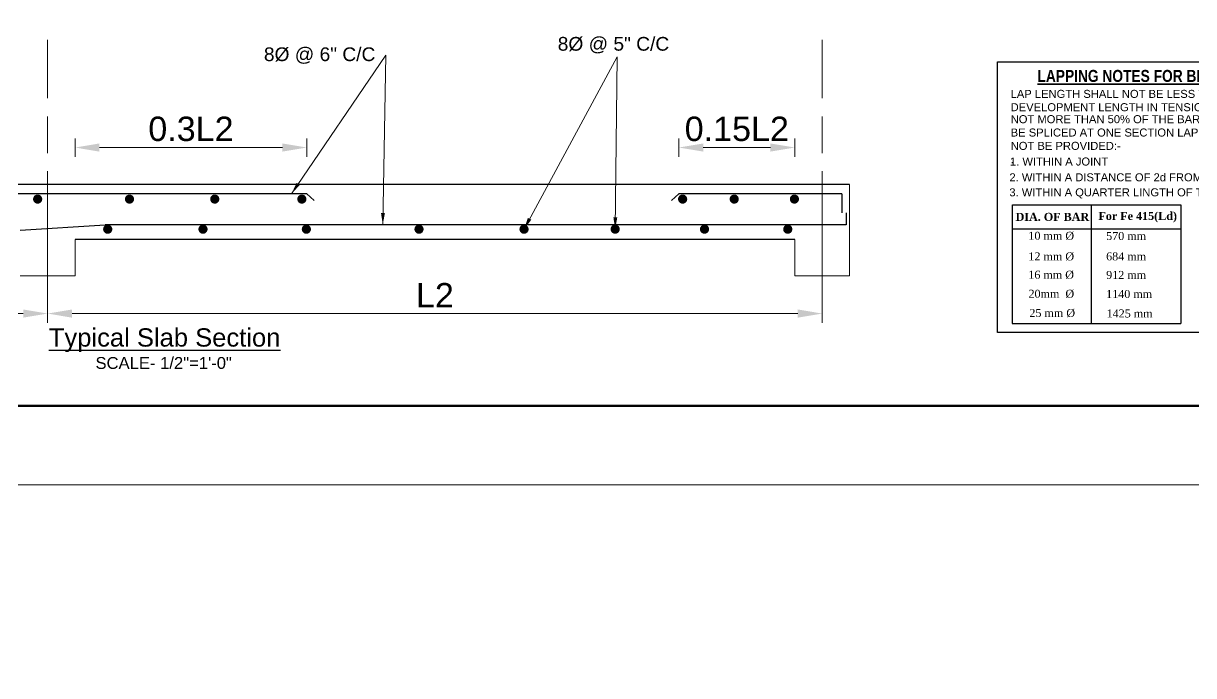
# Model space of a CAD drawing. Header units: inches. Extents: x -12071822 to 12321209, y -1222525 to 1319227.
# Drawn here: x 128551 to 129318, y 47979 to 48407 of the extents above; entities that cross this region are included whole.
import ezdxf
from ezdxf.enums import TextEntityAlignment as Align

# ---------------------------------------------------------------- set-up
doc = ezdxf.new("R2010")
doc.units = ezdxf.units.IN
doc.header["$MEASUREMENT"] = 0
doc.header["$PDMODE"] = 35
doc.linetypes.add('ACAD_ISO08W100', pattern=[36, 24, -3, 6, -3])
doc.layers.add('Beam', color=170, linetype='Continuous')
for name, color, linetype, lineweight in [('BORDER', 7, 'Continuous', 60), ('D-DIM', 5, 'Continuous', 18), ('Dimension', 130, 'Continuous', 9), ('DIMSTR', 5, 'Continuous', 13), ('ele light', 7, 'Continuous', 25), ('OUTLINE', 1, 'Continuous', 25), ('rcc bar', 2, 'Continuous', 20), ('RCC LINE', 200, 'Continuous', 18), ('sxdcf', 8, 'ACAD_ISO08W100', 20), ('TEX', 210, 'Continuous', 25), ('TEXT', 255, 'Continuous', 35), ('Window', 3, 'Continuous', 0), ('Windows', 151, 'Continuous', 15)]:
    doc.layers.add(name, color=color, linetype=linetype, lineweight=lineweight)
doc.styles.get("Standard").update_dxf_attribs({"font": 'arial.ttf'})
doc.dimstyles.new('Copy of Niranjan', dxfattribs={"dimtxt": 4, "dimasz": 4, "dimexe": 1.5, "dimexo": 0, "dimgap": 1, "dimtad": 1, "dimdec": 0, "dimzin": 0, "dimdsep": 46, "dimlunit": 3, "dimtxsty": 'Standard', "dimcen": 0.09, "dimclrd": 7, "dimclre": 256, "dimclrt": 7, "dimadec": 0, "dimazin": 0, "dimtfac": 0.333333, "dimtdec": 0, "dimtmove": 1, "dimatfit": 1, "dimfxl": 1.5, "dimfxlon": 1, "dimtolj": 1, "dimtzin": 0, "dimlwd": -1, "dimlwe": -1, "dimarcsym": 0})
doc.dimstyles.new('dim stirrups', dxfattribs={"dimscale": 0.04, "dimtxt": 60, "dimasz": 48.5, "dimexe": 19.6875, "dimexo": 0, "dimgap": 18.3125, "dimtad": 1, "dimdec": 0, "dimzin": 0, "dimdsep": 46, "dimlunit": 3, "dimtxsty": 'Standard', "dimcen": 0.15, "dimdle": 0.15, "dimclrd": 256, "dimclrt": 1, "dimazin": 1, "dimtfac": 1, "dimtdec": 0, "dimtofl": 0, "dimtmove": 1, "dimatfit": 2, "dimfxl": 19.6875, "dimfxlon": 1, "dimtolj": 1, "dimtzin": 0, "dimlwd": -1, "dimlwe": -1, "dimarcsym": 0})

# ---------------------------------------------------------------- blocks, each defined once
blk = doc.blocks.new('*D794')
at = {"layer": 'Defpoints', "color": 0, "transparency": 16777216}
for p in [(19703.45, -9814.79), (19703.45, -9822.36), (19665.45, -9829.86)]:
    blk.add_point(p, dxfattribs=at)
at = {"layer": 'Dimension', "transparency": 16777216}
for p, q in [((19665.45, -9816.29), (19665.45, -9813.29)), ((19703.45, -9816.29), (19703.45, -9813.29))]:
    blk.add_line(p, q, dxfattribs=at)
at = {"layer": 'Dimension', "color": 7, "transparency": 16777216}
blk.add_line((19669.45, -9814.79), (19699.45, -9814.79), dxfattribs=at)
for points in [[(19669.45, -9814.12), (19669.45, -9815.46), (19665.45, -9814.79)], [(19699.45, -9814.12), (19699.45, -9815.46), (19703.45, -9814.79)]]:
    blk.add_solid(points, dxfattribs=at)
at = {"layer": 'Dimension', "color": 7, "transparency": 16777216, "insert": (19684.45, -9811.75), "char_height": 4, "attachment_point": 5}
blk.add_mtext('\\A1;0.3L2', dxfattribs=at)
blk = doc.blocks.new('*D795')
at = {"layer": 'Defpoints', "color": 0, "transparency": 16777216}
for p in [(19783.45, -9814.79), (19764.45, -9822.36), (19783.45, -9829.86)]:
    blk.add_point(p, dxfattribs=at)
at = {"layer": 'Dimension', "transparency": 16777216}
for p, q in [((19764.45, -9816.29), (19764.45, -9813.29)), ((19783.45, -9816.29), (19783.45, -9813.29))]:
    blk.add_line(p, q, dxfattribs=at)
at = {"layer": 'Dimension', "color": 7, "transparency": 16777216}
blk.add_line((19768.45, -9814.79), (19779.45, -9814.79), dxfattribs=at)
for points in [[(19768.45, -9814.12), (19768.45, -9815.46), (19764.45, -9814.79)], [(19779.45, -9814.12), (19779.45, -9815.46), (19783.45, -9814.79)]]:
    blk.add_solid(points, dxfattribs=at)
at = {"layer": 'Dimension', "color": 7, "transparency": 16777216, "insert": (19773.95, -9811.75), "char_height": 4, "attachment_point": 5}
blk.add_mtext('\\A1;0.15L2', dxfattribs=at)
blk = doc.blocks.new('*D790')
at = {"layer": 'Defpoints', "color": 0, "transparency": 16777216}
for p in [(19572.34, -9826.03), (19660.95, -9826.03), (19660.95, -9842.03)]:
    blk.add_point(p, dxfattribs=at)
at = {"layer": 'Dimension', "transparency": 16777216}
for p, q in [((19572.34, -9840.53), (19572.34, -9843.53)), ((19660.95, -9840.53), (19660.95, -9843.53))]:
    blk.add_line(p, q, dxfattribs=at)
at = {"layer": 'Dimension', "color": 7, "transparency": 16777216}
blk.add_line((19576.34, -9842.03), (19656.95, -9842.03), dxfattribs=at)
for points in [[(19576.34, -9841.36), (19576.34, -9842.7), (19572.34, -9842.03)], [(19656.95, -9841.36), (19656.95, -9842.7), (19660.95, -9842.03)]]:
    blk.add_solid(points, dxfattribs=at)
at = {"layer": 'Dimension', "color": 7, "transparency": 16777216, "insert": (19616.64, -9839.02), "char_height": 4, "attachment_point": 5}
blk.add_mtext('\\A1;L1', dxfattribs=at)
blk = doc.blocks.new('*D791')
at = {"layer": 'Defpoints', "color": 0, "transparency": 16777216}
for p in [(19660.95, -9826.03), (19787.95, -9826.03), (19787.95, -9842.03)]:
    blk.add_point(p, dxfattribs=at)
at = {"layer": 'Dimension', "transparency": 16777216}
for p, q in [((19660.95, -9840.53), (19660.95, -9843.53)), ((19787.95, -9840.53), (19787.95, -9843.53))]:
    blk.add_line(p, q, dxfattribs=at)
at = {"layer": 'Dimension', "color": 7, "transparency": 16777216}
blk.add_line((19664.95, -9842.03), (19783.95, -9842.03), dxfattribs=at)
for points in [[(19664.95, -9841.36), (19664.95, -9842.7), (19660.95, -9842.03)], [(19783.95, -9841.36), (19783.95, -9842.7), (19787.95, -9842.03)]]:
    blk.add_solid(points, dxfattribs=at)
at = {"layer": 'Dimension', "color": 7, "transparency": 16777216, "insert": (19724.45, -9839.02), "char_height": 4, "attachment_point": 5}
blk.add_mtext('\\A1;L2', dxfattribs=at)
blk = doc.blocks.new('dx')
at = {"layer": 'Beam'}
for p, q in [((19792.45, -9820.86), (19567.84, -9820.86)), ((19783.45, -9829.86), (19665.45, -9829.86))]:
    blk.add_line(p, q, dxfattribs=at)
at = {"layer": 'ele light', "lineweight": 30, "ltscale": 0.05}
for p, q in [((19703.45, -9822.36), (19629.45, -9822.36)), ((19703.45, -9822.36), (19704.65, -9823.47)), ((19764.45, -9822.36), (19763.24, -9823.47)), ((19791.16, -9822.36), (19764.45, -9822.36)), ((19791.16, -9822.36), (19791.16, -9825.51)), ((19791.88, -9825.51), (19791.88, -9827.46)), ((19656.45, -9828.36), (19670.4, -9827.46)), ((19791.88, -9827.46), (19670.4, -9827.46)), ((19769, -9828.32), (19768.97, -9828.36))]:
    blk.add_line(p, q, dxfattribs=at)
at = {"layer": 'rcc bar', "ltscale": 0.009, "const_width": 0.75}
for points in [[(19658.94, -9823.25, 1), (19659.69, -9823.25, 1)], [(19674, -9823.25, 1), (19674.75, -9823.25, 1)], [(19687.98, -9823.25, 1), (19688.73, -9823.25, 1)], [(19702.26, -9823.25, 1), (19703.01, -9823.25, 1)], [(19764.69, -9823.25, 1), (19765.44, -9823.25, 1)], [(19773.15, -9823.25, 1), (19773.9, -9823.25, 1)], [(19783.02, -9823.25, 1), (19783.77, -9823.25, 1)], [(19670.43, -9828.19, 1), (19671.18, -9828.19, 1)], [(19686.05, -9828.19, 1), (19686.8, -9828.19, 1)], [(19703, -9828.19, 1), (19703.75, -9828.19, 1)], [(19721.47, -9828.19, 1), (19722.22, -9828.19, 1)], [(19738.69, -9828.19, 1), (19739.44, -9828.19, 1)], [(19753.63, -9828.19, 1), (19754.38, -9828.19, 1)], [(19768.28, -9828.19, 1), (19769.03, -9828.19, 1)], [(19781.93, -9828.19, 1), (19782.68, -9828.19, 1)]]:
    blk.add_lwpolyline(points, format="xyb", close=True, dxfattribs=at)
at = {"layer": 'RCC LINE', "ltscale": 0.25}
for p, q in [((19792.45, -9835.86), (19792.45, -9820.86)), ((19665.45, -9835.86), (19665.45, -9829.86)), ((19783.45, -9835.86), (19783.45, -9829.86)), ((19665.45, -9835.86), (19656.45, -9835.86)), ((19792.45, -9835.86), (19783.45, -9835.86))]:
    blk.add_line(p, q, dxfattribs=at)
at = {"layer": 'sxdcf'}
for p, q in [((19660.95, -9842.69), (19660.95, -9797.14)), ((19787.95, -9842.69), (19787.95, -9797.14))]:
    blk.add_line(p, q, dxfattribs=at)
at = {"layer": 'TEX'}
for s, p in [('8Ø @ 5" C/C ', (19744.59, -9798.9)), ('8Ø @ 6" C/C ', (19696.41, -9800.61))]:
    blk.add_text(s, height=2.25, dxfattribs=at).set_placement(p)
blk.add_text('SCALE- 1/2"=1\'-0"', height=1.95, dxfattribs=at).set_placement((19679.98, -9850.1), align=Align.MIDDLE)
at = {"layer": 'TEX', "insert": (19661.15, -9844.45), "char_height": 3, "width": 62.9773, "attachment_point": 1}
blk.add_mtext('{\\LTypical Slab Section }', dxfattribs=at)
at = {"layer": 'Dimension'}
for base, p1, p2, text, picture, middle in [((19703.45, -9814.79), (19665.45, -9829.86), (19703.45, -9822.36), '0.3L2', '*D794', (19684.45, -9811.75)), ((19783.45, -9814.79), (19764.45, -9822.36), (19783.45, -9829.86), '0.15L2', '*D795', (19773.95, -9811.75)), ((19660.95, -9842.03), (19572.34, -9826.03), (19660.95, -9826.03), 'L1', '*D790', (19616.64, -9839.02)), ((19787.95, -9842.03), (19660.95, -9826.03), (19787.95, -9826.03), 'L2', '*D791', (19724.45, -9839.02))]:
    dim = blk.add_linear_dim(base=base, p1=p1, p2=p2, text=text, dimstyle='Copy of Niranjan', dxfattribs=at)
    dim.commit()
    dim.dimension.update_dxf_attribs({"geometry": picture, "text_midpoint": middle})
at = {"layer": 'DIMSTR'}
for points in [[(19700.95, -9822.36), (19716.38, -9799.62)], [(19715.9, -9827.46), (19716.38, -9799.62)], [(19739.06, -9828.19), (19754.35, -9799.89)], [(19754.01, -9828.19), (19754.35, -9799.89)]]:
    blk.add_leader(points, dimstyle='dim stirrups', override={"dimtad": 0, "dimfxl": 1.5}, dxfattribs=at)

msp = doc.modelspace()

# ---------------------------------------------------------------- linework, layer by layer
at = {"layer": 'BORDER'}
msp.add_lwpolyline([(131209.5, 50247.19), (131209.5, 48156.34), (128146.66, 48156.34), (128146.66, 50247.19)], close=True, dxfattribs=at)
at = {"layer": 'OUTLINE'}
for p, q in [((129199.14, 48288.1), (129199.14, 48210.26)), ((129199.34, 48288.1), (129309.73, 48288.1)), ((129251.09, 48287.48), (129251.09, 48210.26)), ((129309.73, 48288.1), (129309.73, 48210.26)), ((129199.3, 48272.44), (129309.73, 48272.44)), ((129199.14, 48210.26), (129309.73, 48210.26))]:
    msp.add_line(p, q, dxfattribs=at)
at = {"layer": 'Window'}
msp.add_lwpolyline([(131261.5, 50299.19), (131261.5, 48104.34), (128094.66, 48104.34), (128094.66, 50299.19)], close=True, dxfattribs=at)
at = {"layer": 'Windows', "color": 1, "lineweight": -2}
for p, q in [((129189.61, 48204.33), (129189.61, 48381.97)), ((129189.61, 48381.97), (129375.33, 48381.97)), ((129375.02, 48204.33), (129189.61, 48204.33))]:
    msp.add_line(p, q, dxfattribs=at)
at = {"layer": 'Windows'}
msp.add_circle((127888.68, 49173.51), 6257.09, dxfattribs=at)

# ---------------------------------------------------------------- block references
at = {"layer": 'D-DIM', "xscale": 4, "yscale": 4, "zscale": 4}
msp.add_blockref('dx', (49922.79, 87584.91), dxfattribs=at)

# ---------------------------------------------------------------- texts
at = {"layer": 'TEXT'}
for s, insert, char_height, attachment_point in [('{\\fArial Narrow|b1|i0|c0|p34;\\LLAPPING NOTES FOR BEAM}', (129277.91, 48368.7), 7.875, 8), ('LAP LENGTH SHALL NOT BE LESS THAN BAR  \\PDEVELOPMENT LENGTH IN TENSION ', (129198.17, 48349.51), 5.25, 7), ('NOT MORE THAN 50% OF THE BARS SHALL  \\PBE SPLICED AT ONE SECTION LAP SPLICE SHALL \\PNOT BE PROVIDED:-\\P{\\fTimes New Roman|b0|i0|c0|p18;. }', (129198.22, 48315.36), 5.25, 7), ('1. WITHIN A JOINT', (129197.74, 48313.87), 5.25, 7), ('2. WITHIN A DISTANCE OF 2d FROM JOINT FACE', (129197.38, 48303.51), 5.25, 7), ('3. WITHIN A QUARTER LINGTH OF THE MEMBER', (129197.34, 48292.29), 5.25, 7), ('{\\fTimes New Roman|b1|i0|c0|p18;DIA. OF BAR}', (129201.44, 48277.53), 5.25, 7), ('{\\fTimes New Roman|b1|i0|c0|p18;For Fe 415(Ld)} ', (129255.76, 48276.53), 5.25, 7), ('{\\fTimes New Roman|b0|i0|c0|p18;10 mm %%C}', (129209.83, 48265.01), 5.25, 7), ('{\\fTimes New Roman|b0|i0|c0|p18;570 mm }', (129260.81, 48265.01), 5.25, 7), ('{\\fTimes New Roman|b0|i0|c0|p18;12 mm %%C}', (129209.83, 48251.47), 5.25, 7), ('{\\fTimes New Roman|b0|i0|c0|p18;684 mm }', (129260.81, 48251.65), 5.25, 7), ('{\\fTimes New Roman|b0|i0|c0|p18;16 mm %%C}', (129209.75, 48239.45), 5.25, 7), ('{\\fTimes New Roman|b0|i0|c0|p18;912 mm }', (129260.81, 48239.45), 5.25, 7), ('{\\fTimes New Roman|b0|i0|c0|p18;20mm  %%C}', (129209.89, 48226.95), 5.25, 7), ('{\\fTimes New Roman|b0|i0|c0|p18;1140 mm }', (129260.81, 48226.95), 5.25, 7), ('{\\fTimes New Roman|b0|i0|c0|p18;25 mm %%C}', (129210.48, 48214.34), 5.25, 7), ('{\\fTimes New Roman|b0|i0|c0|p18;1425 mm }', (129261.11, 48214.16), 5.25, 7)]:
    msp.add_mtext(s, dxfattribs=dict(at, insert=insert, char_height=char_height, attachment_point=attachment_point))

doc.saveas('drawing.dxf')
